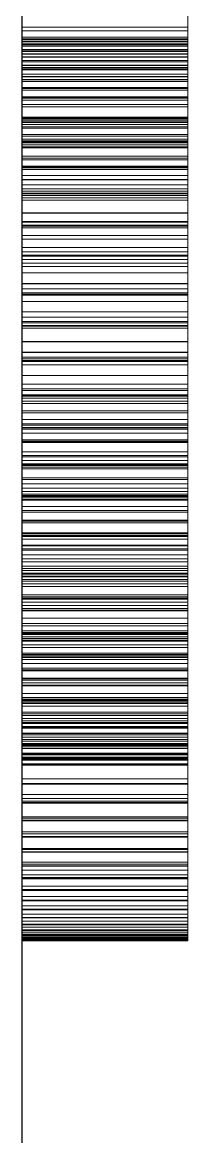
# Model space of a CAD drawing. Header units: millimetres. Extents: x 38 to 970, y 105 to 390.
# Drawn here: x 225 to 225.2, y 338.591 to 339.941 of the extents above; entities that cross this region are included whole.
import ezdxf

# ---------------------------------------------------------------- set-up
doc = ezdxf.new("R2010")
doc.units = ezdxf.units.MM
doc.linetypes.add('WP_HIDDEN', pattern=[2.3, 1.5, -0.8])
doc.layers.add('HIDDEN', color=7, linetype='WP_HIDDEN', lineweight=13)
doc.layers.add('VISIBLE', color=7, linetype='CONTINUOUS', lineweight=25)

msp = doc.modelspace()

# ---------------------------------------------------------------- linework, layer by layer
at = {"layer": 'HIDDEN', "ltscale": 1.428571}
for p, q in [((225, 341.01976), (225, 338.86676)), ((225, 339.45567), (225, 341.01976)), ((225.2, 338.86676), (225.2, 341.01976)), ((225.2, 341.01976), (225.2, 339.45567)), ((225, 339.88598), (225, 340.11802)), ((225.2, 340.11802), (225.2, 339.88598)), ((225, 339.92068), (225, 339.97581)), ((225.2, 339.97581), (225.2, 339.92068)), ((225, 339.93478), (225, 339.96033)), ((225.2, 339.96033), (225.2, 339.93478)), ((225, 339.94987), (225, 339.92256)), ((225, 339.94819), (225, 339.91389)), ((225, 339.94431), (225, 339.93049)), ((225.2, 339.92256), (225.2, 339.94987)), ((225.2, 339.91389), (225.2, 339.94819)), ((225.2, 339.93049), (225.2, 339.94431)), ((225, 339.94077), (225, 339.91347)), ((225, 339.9064), (225, 339.93478)), ((225, 339.93478), (225.2, 339.93478)), ((225, 339.93049), (225, 339.91756)), ((225, 339.93049), (225.2, 339.93049)), ((225.2, 339.91347), (225.2, 339.94077)), ((225.2, 339.93478), (225.2, 339.9064)), ((225.2, 339.91756), (225.2, 339.93049)), ((225, 339.92256), (225, 339.89277)), ((225, 339.92256), (225.2, 339.92256)), ((225, 339.86181), (225, 339.92068)), ((225, 339.92068), (225.2, 339.92068)), ((225, 339.91976), (225, 339.91783)), ((225, 339.91976), (225.2, 339.91976)), ((225, 339.91781), (225, 339.91976)), ((225, 339.91783), (225, 339.91205)), ((225, 339.91783), (225.2, 339.91783)), ((225, 339.91781), (225.2, 339.91781)), ((225, 339.91196), (225, 339.91781)), ((225, 339.91756), (225, 339.90552)), ((225, 339.91756), (225.2, 339.91756)), ((225, 339.91535), (225, 339.91352)), ((225, 339.91351), (225, 339.91535)), ((225, 339.91535), (225.2, 339.91535)), ((225, 339.91389), (225, 339.87777)), ((225, 339.91389), (225.2, 339.91389)), ((225.2, 339.89277), (225.2, 339.92256)), ((225.2, 339.92068), (225.2, 339.86181)), ((225.2, 339.91783), (225.2, 339.91976)), ((225.2, 339.91976), (225.2, 339.91781)), ((225.2, 339.91205), (225.2, 339.91783)), ((225.2, 339.91781), (225.2, 339.91196)), ((225.2, 339.90552), (225.2, 339.91756)), ((225.2, 339.91535), (225.2, 339.91351)), ((225.2, 339.91352), (225.2, 339.91535)), ((225.2, 339.87777), (225.2, 339.91389)), ((225, 339.91352), (225, 339.90801)), ((225, 339.91352), (225.2, 339.91352)), ((225, 339.90796), (225, 339.91351)), ((225, 339.91351), (225.2, 339.91351)), ((225, 339.91347), (225, 339.88322)), ((225, 339.91347), (225.2, 339.91347)), ((225, 339.91205), (225, 339.90241)), ((225, 339.91205), (225.2, 339.91205)), ((225, 339.91196), (225.2, 339.91196)), ((225, 339.90221), (225, 339.91196)), ((225, 339.90801), (225, 339.89883)), ((225, 339.90801), (225.2, 339.90801)), ((225, 339.89873), (225, 339.90796)), ((225, 339.90796), (225.2, 339.90796)), ((225, 339.87521), (225, 339.9064)), ((225, 339.9064), (225.2, 339.9064)), ((225, 339.90552), (225, 339.89438)), ((225, 339.90552), (225.2, 339.90552)), ((225, 339.90241), (225, 339.88892)), ((225, 339.90241), (225.2, 339.90241)), ((225, 339.90221), (225.2, 339.90221)), ((225, 339.88855), (225, 339.90221)), ((225.2, 339.90801), (225.2, 339.91352)), ((225.2, 339.91351), (225.2, 339.90796)), ((225.2, 339.88322), (225.2, 339.91347)), ((225.2, 339.90241), (225.2, 339.91205)), ((225.2, 339.91196), (225.2, 339.90221)), ((225.2, 339.89883), (225.2, 339.90801)), ((225.2, 339.90796), (225.2, 339.89873)), ((225.2, 339.9064), (225.2, 339.87521)), ((225.2, 339.89438), (225.2, 339.90552)), ((225.2, 339.88892), (225.2, 339.90241)), ((225.2, 339.90221), (225.2, 339.88855)), ((225, 339.89883), (225, 339.88598)), ((225, 339.89883), (225.2, 339.89883)), ((225, 339.8858), (225, 339.89873)), ((225, 339.89873), (225.2, 339.89873)), ((225, 339.89438), (225, 339.88413)), ((225, 339.89438), (225.2, 339.89438)), ((225, 339.89277), (225, 339.86051)), ((225, 339.89277), (225.2, 339.89277)), ((225, 339.88892), (225, 339.87157)), ((225, 339.88892), (225.2, 339.88892)), ((225, 339.88855), (225.2, 339.88855)), ((225, 339.871), (225, 339.88855)), ((225.2, 339.88598), (225.2, 339.89883)), ((225.2, 339.89873), (225.2, 339.8858)), ((225.2, 339.88413), (225.2, 339.89438)), ((225.2, 339.86051), (225.2, 339.89277)), ((225.2, 339.87157), (225.2, 339.88892)), ((225.2, 339.88855), (225.2, 339.871)), ((225, 339.88598), (225.2, 339.88598)), ((225, 339.86917), (225, 339.8858)), ((225, 339.8858), (225.2, 339.8858)), ((225, 339.88413), (225, 339.87478)), ((225, 339.88413), (225.2, 339.88413)), ((225, 339.88322), (225, 339.85)), ((225, 339.88322), (225.2, 339.88322)), ((225, 339.87777), (225, 339.83843)), ((225, 339.87777), (225.2, 339.87777)), ((225, 339.84119), (225, 339.87521)), ((225, 339.87521), (225.2, 339.87521)), ((225, 339.87478), (225, 339.85877)), ((225, 339.87478), (225.2, 339.87478)), ((225.2, 339.8858), (225.2, 339.86917)), ((225.2, 339.87478), (225.2, 339.88413)), ((225.2, 339.85), (225.2, 339.88322)), ((225.2, 339.83843), (225.2, 339.87777)), ((225.2, 339.87521), (225.2, 339.84119)), ((225.2, 339.85877), (225.2, 339.87478)), ((225, 339.87157), (225, 339.85037)), ((225, 339.87157), (225.2, 339.87157)), ((225, 339.871), (225.2, 339.871)), ((225, 339.84954), (225, 339.871)), ((225, 339.84885), (225, 339.86917)), ((225, 339.86917), (225.2, 339.86917)), ((225, 339.79919), (225, 339.86181)), ((225, 339.86181), (225.2, 339.86181)), ((225, 339.86051), (225, 339.82577)), ((225, 339.86051), (225.2, 339.86051)), ((225.2, 339.85037), (225.2, 339.87157)), ((225.2, 339.871), (225.2, 339.84954)), ((225.2, 339.86917), (225.2, 339.84885)), ((225.2, 339.86181), (225.2, 339.79919)), ((225.2, 339.82577), (225.2, 339.86051)), ((225, 339.85877), (225, 339.84633)), ((225, 339.85877), (225.2, 339.85877)), ((225, 339.85037), (225, 339.82531)), ((225, 339.85037), (225.2, 339.85037)), ((225, 339.85), (225, 339.81421)), ((225, 339.85), (225.2, 339.85)), ((225, 339.84954), (225.2, 339.84954)), ((225, 339.82418), (225, 339.84954)), ((225, 339.82484), (225, 339.84885)), ((225, 339.84885), (225.2, 339.84885)), ((225.2, 339.84633), (225.2, 339.85877)), ((225.2, 339.82531), (225.2, 339.85037)), ((225.2, 339.81421), (225.2, 339.85)), ((225.2, 339.84954), (225.2, 339.82418)), ((225.2, 339.84885), (225.2, 339.82484)), ((225, 339.84633), (225, 339.81925)), ((225, 339.84633), (225.2, 339.84633)), ((225, 339.80469), (225, 339.84119)), ((225, 339.84119), (225.2, 339.84119)), ((225, 339.83843), (225, 339.79589)), ((225, 339.83843), (225.2, 339.83843)), ((225.2, 339.81925), (225.2, 339.84633)), ((225.2, 339.84119), (225.2, 339.80469)), ((225.2, 339.79589), (225.2, 339.83843)), ((225, 339.82577), (225, 339.78891)), ((225, 339.82577), (225.2, 339.82577)), ((225, 339.82531), (225, 339.7964)), ((225, 339.82531), (225.2, 339.82531)), ((225, 339.79713), (225, 339.82484)), ((225, 339.82484), (225.2, 339.82484)), ((225, 339.82418), (225.2, 339.82418)), ((225, 339.79493), (225, 339.82418)), ((225, 339.82283), (225, 338.86676)), ((225, 339.82219), (225, 339.82283)), ((225, 339.82283), (225.2, 339.82283)), ((225, 339.82026), (225, 339.82219)), ((225, 339.82219), (225.2, 339.82219)), ((225, 339.81705), (225, 339.82026)), ((225, 339.82026), (225.2, 339.82026)), ((225.2, 339.78891), (225.2, 339.82577)), ((225.2, 339.7964), (225.2, 339.82531)), ((225.2, 339.82484), (225.2, 339.79713)), ((225.2, 339.82418), (225.2, 339.79493)), ((225.2, 338.86676), (225.2, 339.82283)), ((225.2, 339.82283), (225.2, 339.82219)), ((225.2, 339.82219), (225.2, 339.82026)), ((225.2, 339.82026), (225.2, 339.81705)), ((225, 339.81925), (225, 339.79236)), ((225, 339.81925), (225.2, 339.81925)), ((225, 339.81255), (225, 339.81705)), ((225, 339.81705), (225.2, 339.81705)), ((225, 339.81421), (225, 339.77625)), ((225, 339.81421), (225.2, 339.81421)), ((225, 339.80291), (225, 339.81255)), ((225, 339.81255), (225.2, 339.81255)), ((225.2, 339.79236), (225.2, 339.81925)), ((225.2, 339.81705), (225.2, 339.81255)), ((225.2, 339.77625), (225.2, 339.81421)), ((225.2, 339.81255), (225.2, 339.80291)), ((225, 339.76606), (225, 339.80469)), ((225, 339.80469), (225.2, 339.80469)), ((225, 339.79015), (225, 339.80291)), ((225, 339.80291), (225.2, 339.80291)), ((225, 339.73284), (225, 339.79919)), ((225, 339.79919), (225.2, 339.79919)), ((225, 339.76658), (225, 339.79713)), ((225, 339.79713), (225.2, 339.79713)), ((225, 339.7964), (225, 339.76459)), ((225, 339.7964), (225.2, 339.7964)), ((225, 339.79589), (225, 339.75013)), ((225, 339.79589), (225.2, 339.79589)), ((225, 339.79493), (225.2, 339.79493)), ((225, 339.76269), (225, 339.79493)), ((225.2, 339.80469), (225.2, 339.76606)), ((225.2, 339.80291), (225.2, 339.79015)), ((225.2, 339.79919), (225.2, 339.73284)), ((225.2, 339.79713), (225.2, 339.76658)), ((225.2, 339.76459), (225.2, 339.7964)), ((225.2, 339.75013), (225.2, 339.79589)), ((225.2, 339.79493), (225.2, 339.76269)), ((225, 339.79236), (225, 339.76565)), ((225, 339.79236), (225.2, 339.79236)), ((225, 339.77427), (225, 339.79015)), ((225, 339.79015), (225.2, 339.79015)), ((225, 339.78891), (225, 339.75032)), ((225, 339.78891), (225.2, 339.78891)), ((225.2, 339.76565), (225.2, 339.79236)), ((225.2, 339.79015), (225.2, 339.77427)), ((225.2, 339.75032), (225.2, 339.78891)), ((225, 339.77877), (225, 339.51295)), ((225, 339.77877), (225.2, 339.77877)), ((225, 339.77625), (225, 339.7361)), ((225, 339.77625), (225.2, 339.77625)), ((225, 339.75527), (225, 339.77427)), ((225, 339.77427), (225.2, 339.77427)), ((225, 339.73402), (225, 339.76658)), ((225, 339.76658), (225.2, 339.76658)), ((225, 339.72529), (225, 339.76606)), ((225, 339.76606), (225.2, 339.76606)), ((225, 339.76565), (225, 339.73912)), ((225, 339.76565), (225.2, 339.76565)), ((225.2, 339.51295), (225.2, 339.77877)), ((225.2, 339.7361), (225.2, 339.77625)), ((225.2, 339.77427), (225.2, 339.75527)), ((225.2, 339.76658), (225.2, 339.73402)), ((225.2, 339.76606), (225.2, 339.72529)), ((225.2, 339.73912), (225.2, 339.76565)), ((225, 339.76459), (225, 339.73086)), ((225, 339.76459), (225.2, 339.76459)), ((225, 339.76269), (225.2, 339.76269)), ((225, 339.72838), (225, 339.76269)), ((225, 339.74403), (225, 339.75527)), ((225, 339.75527), (225.2, 339.75527)), ((225.2, 339.73086), (225.2, 339.76459)), ((225.2, 339.76269), (225.2, 339.72838)), ((225.2, 339.75527), (225.2, 339.74403)), ((225, 339.75032), (225, 339.70998)), ((225, 339.75032), (225.2, 339.75032)), ((225, 339.75013), (225, 339.64898)), ((225, 339.75013), (225.2, 339.75013)), ((225, 339.73086), (225, 339.74403)), ((225, 339.74403), (225.2, 339.74403)), ((225, 339.73912), (225, 339.70959)), ((225, 339.73912), (225.2, 339.73912)), ((225.2, 339.70998), (225.2, 339.75032)), ((225.2, 339.64898), (225.2, 339.75013)), ((225.2, 339.74403), (225.2, 339.73086)), ((225.2, 339.70959), (225.2, 339.73912)), ((225, 339.7361), (225, 339.69378)), ((225, 339.7361), (225.2, 339.7361)), ((225, 339.69948), (225, 339.73402)), ((225, 339.73402), (225.2, 339.73402)), ((225, 339.66275), (225, 339.73284)), ((225, 339.73284), (225.2, 339.73284)), ((225, 339.69873), (225, 339.73086)), ((225, 339.73086), (225.2, 339.73086)), ((225, 339.73086), (225, 339.6952)), ((225, 339.72838), (225.2, 339.72838)), ((225, 339.69201), (225, 339.72838)), ((225, 339.68239), (225, 339.72529)), ((225, 339.72529), (225.2, 339.72529)), ((225.2, 339.69378), (225.2, 339.7361)), ((225.2, 339.73402), (225.2, 339.69948)), ((225.2, 339.73284), (225.2, 339.66275)), ((225.2, 339.73086), (225.2, 339.69873)), ((225.2, 339.6952), (225.2, 339.73086)), ((225.2, 339.72838), (225.2, 339.69201)), ((225.2, 339.72529), (225.2, 339.68239)), ((225, 339.70998), (225, 339.66789)), ((225, 339.70998), (225.2, 339.70998)), ((225, 339.70959), (225, 339.67826)), ((225, 339.70959), (225.2, 339.70959)), ((225, 339.66293), (225, 339.69948)), ((225, 339.69948), (225.2, 339.69948)), ((225, 339.6589), (225, 339.69873)), ((225, 339.69873), (225.2, 339.69873)), ((225.2, 339.66789), (225.2, 339.70998)), ((225.2, 339.67826), (225.2, 339.70959)), ((225.2, 339.69948), (225.2, 339.66293)), ((225.2, 339.69873), (225.2, 339.6589)), ((225, 339.6952), (225, 339.65761)), ((225, 339.6952), (225.2, 339.6952)), ((225, 339.69378), (225, 339.64927)), ((225, 339.69378), (225.2, 339.69378)), ((225, 339.69201), (225.2, 339.69201)), ((225, 339.65357), (225, 339.69201)), ((225.2, 339.65761), (225.2, 339.6952)), ((225.2, 339.64927), (225.2, 339.69378)), ((225.2, 339.69201), (225.2, 339.65357)), ((225, 339.63736), (225, 339.68239)), ((225, 339.68239), (225.2, 339.68239)), ((225, 339.67826), (225, 339.64515)), ((225, 339.67826), (225.2, 339.67826)), ((225.2, 339.68239), (225.2, 339.63736)), ((225.2, 339.64515), (225.2, 339.67826)), ((225, 339.66789), (225, 339.62406)), ((225, 339.66789), (225.2, 339.66789)), ((225, 339.62439), (225, 339.66293)), ((225, 339.66293), (225.2, 339.66293)), ((225, 339.57298), (225, 339.66275)), ((225, 339.61135), (225, 339.6589)), ((225, 339.6589), (225.2, 339.6589)), ((225, 339.65761), (225, 339.61809)), ((225, 339.65761), (225.2, 339.65761)), ((225.2, 339.62406), (225.2, 339.66789)), ((225.2, 339.66293), (225.2, 339.62439)), ((225.2, 339.66275), (225.2, 339.57298)), ((225.2, 339.6589), (225.2, 339.61135)), ((225.2, 339.61809), (225.2, 339.65761)), ((225, 339.65357), (225.2, 339.65357)), ((225, 339.61307), (225, 339.65357)), ((225, 339.64927), (225, 339.60258)), ((225, 339.64927), (225.2, 339.64927)), ((225, 339.64898), (225, 339.53498)), ((225, 339.64898), (225.2, 339.64898)), ((225, 339.64515), (225, 339.61025)), ((225, 339.64515), (225.2, 339.64515)), ((225.2, 339.65357), (225.2, 339.61307)), ((225.2, 339.60258), (225.2, 339.64927)), ((225.2, 339.53498), (225.2, 339.64898)), ((225.2, 339.61025), (225.2, 339.64515)), ((225, 339.59019), (225, 339.63736)), ((225, 339.63736), (225.2, 339.63736)), ((225.2, 339.63736), (225.2, 339.59019)), ((225, 339.58386), (225, 339.62439)), ((225, 339.62439), (225.2, 339.62439)), ((225, 339.62406), (225, 339.57849)), ((225, 339.62406), (225.2, 339.62406)), ((225, 339.61809), (225, 339.57665)), ((225, 339.61809), (225.2, 339.61809)), ((225.2, 339.62439), (225.2, 339.58386)), ((225.2, 339.57849), (225.2, 339.62406)), ((225.2, 339.57665), (225.2, 339.61809)), ((225, 339.61307), (225.2, 339.61307)), ((225, 339.5705), (225, 339.61307)), ((225, 339.55426), (225, 339.61135)), ((225, 339.61135), (225.2, 339.61135)), ((225, 339.61025), (225, 339.57355)), ((225, 339.61025), (225.2, 339.61025)), ((225.2, 339.61307), (225.2, 339.5705)), ((225.2, 339.61135), (225.2, 339.55426)), ((225.2, 339.57355), (225.2, 339.61025)), ((225, 339.60258), (225, 339.55372)), ((225, 339.60258), (225.2, 339.60258)), ((225, 339.54089), (225, 339.59019)), ((225, 339.59019), (225.2, 339.59019)), ((225.2, 339.55372), (225.2, 339.60258)), ((225.2, 339.59019), (225.2, 339.54089)), ((225, 339.54132), (225, 339.58386)), ((225, 339.58386), (225.2, 339.58386)), ((225, 339.57849), (225, 339.53117)), ((225, 339.57849), (225.2, 339.57849)), ((225, 339.57665), (225, 339.53328)), ((225, 339.57665), (225.2, 339.57665)), ((225.2, 339.58386), (225.2, 339.54132)), ((225.2, 339.53117), (225.2, 339.57849)), ((225.2, 339.53328), (225.2, 339.57665)), ((225, 339.57355), (225, 339.53507)), ((225, 339.57355), (225.2, 339.57355)), ((225, 339.53016), (225, 339.57298)), ((225, 339.57298), (225.2, 339.57298)), ((225, 339.5705), (225.2, 339.5705)), ((225, 339.52587), (225, 339.5705)), ((225.2, 339.53507), (225.2, 339.57355)), ((225.2, 339.57298), (225.2, 339.53016)), ((225.2, 339.5705), (225.2, 339.52587)), ((225, 339.48578), (225, 339.55426)), ((225, 339.55426), (225.2, 339.55426)), ((225, 339.55372), (225, 339.50267)), ((225, 339.55372), (225.2, 339.55372)), ((225.2, 339.55426), (225.2, 339.48578)), ((225.2, 339.50267), (225.2, 339.55372)), ((225, 339.4968), (225, 339.54132)), ((225, 339.54132), (225.2, 339.54132)), ((225, 339.48945), (225, 339.54089)), ((225, 339.54089), (225.2, 339.54089)), ((225.2, 339.54132), (225.2, 339.4968)), ((225.2, 339.54089), (225.2, 339.48945)), ((225, 339.53507), (225, 339.4948)), ((225, 339.53507), (225.2, 339.53507)), ((225, 339.53498), (225, 339.44315)), ((225, 339.53328), (225, 339.48798)), ((225, 339.53328), (225.2, 339.53328)), ((225, 339.53117), (225, 339.48211)), ((225, 339.53117), (225.2, 339.53117)), ((225, 339.48872), (225, 339.53016)), ((225, 339.53016), (225.2, 339.53016)), ((225, 339.52587), (225.2, 339.52587)), ((225, 339.47917), (225, 339.52587)), ((225.2, 339.4948), (225.2, 339.53507)), ((225.2, 339.44315), (225.2, 339.53498)), ((225.2, 339.48798), (225.2, 339.53328)), ((225.2, 339.48211), (225.2, 339.53117)), ((225.2, 339.53016), (225.2, 339.48872)), ((225.2, 339.52587), (225.2, 339.47917)), ((225, 339.51295), (225.2, 339.51295)), ((225, 339.50267), (225, 339.46776)), ((225, 339.50267), (225.2, 339.50267)), ((225, 339.45003), (225, 339.4968)), ((225, 339.4968), (225.2, 339.4968)), ((225.2, 339.46776), (225.2, 339.50267)), ((225.2, 339.4968), (225.2, 339.45003)), ((225, 339.4948), (225, 339.45274)), ((225, 339.4948), (225.2, 339.4948)), ((225, 339.45457), (225, 339.48945)), ((225, 339.48945), (225.2, 339.48945)), ((225, 339.44865), (225, 339.48872)), ((225, 339.48872), (225.2, 339.48872)), ((225, 339.48798), (225, 339.45983)), ((225, 339.48798), (225.2, 339.48798)), ((225, 339.40592), (225, 339.48578)), ((225, 339.48578), (225.2, 339.48578)), ((225, 339.48211), (225, 339.44794)), ((225, 339.48211), (225.2, 339.48211)), ((225.2, 339.45274), (225.2, 339.4948)), ((225.2, 339.48945), (225.2, 339.45457)), ((225.2, 339.48872), (225.2, 339.44865)), ((225.2, 339.45983), (225.2, 339.48798)), ((225.2, 339.48578), (225.2, 339.40592)), ((225.2, 339.44794), (225.2, 339.48211)), ((225, 339.47917), (225.2, 339.47917)), ((225, 339.43321), (225, 339.47917)), ((225, 339.43511), (225, 339.47036)), ((225, 339.47036), (225, 339.41615)), ((225, 339.47036), (225.2, 339.47036)), ((225.2, 339.47917), (225.2, 339.43321)), ((225.2, 339.47036), (225.2, 339.43511)), ((225.2, 339.41615), (225.2, 339.47036)), ((225, 339.46776), (225, 339.43352)), ((225, 339.46776), (225.2, 339.46776)), ((225, 339.45983), (225, 339.4319)), ((225, 339.45983), (225.2, 339.45983)), ((225, 339.36756), (225, 339.45567)), ((225, 339.45567), (225, 339.36315)), ((225.2, 339.43352), (225.2, 339.46776)), ((225.2, 339.4319), (225.2, 339.45983)), ((225.2, 339.45567), (225.2, 339.36756)), ((225.2, 339.36315), (225.2, 339.45567)), ((225, 339.42042), (225, 339.45457)), ((225, 339.45457), (225.2, 339.45457)), ((225, 339.45274), (225, 338.86676)), ((225, 339.45274), (225.2, 339.45274)), ((225, 339.40519), (225, 339.45003)), ((225, 339.45003), (225.2, 339.45003)), ((225, 339.40996), (225, 339.44865)), ((225, 339.44865), (225.2, 339.44865)), ((225, 339.44794), (225, 339.41446)), ((225, 339.44794), (225.2, 339.44794)), ((225, 339.44315), (225, 339.36737)), ((225, 339.44315), (225.2, 339.44315)), ((225.2, 339.45457), (225.2, 339.42042)), ((225.2, 338.86676), (225.2, 339.45274)), ((225.2, 339.45003), (225.2, 339.40519)), ((225.2, 339.44865), (225.2, 339.40996)), ((225.2, 339.41446), (225.2, 339.44794)), ((225.2, 339.36737), (225.2, 339.44315)), ((225, 339.40191), (225, 339.43511)), ((225, 339.43511), (225.2, 339.43511)), ((225, 339.43352), (225, 339.39995)), ((225, 339.43352), (225.2, 339.43352)), ((225, 339.43321), (225.2, 339.43321)), ((225, 339.38931), (225, 339.43321)), ((225, 339.4319), (225, 339.4042)), ((225, 339.4319), (225.2, 339.4319)), ((225.2, 339.43511), (225.2, 339.40191)), ((225.2, 339.39995), (225.2, 339.43352)), ((225.2, 339.43321), (225.2, 339.38931)), ((225.2, 339.4042), (225.2, 339.4319)), ((225, 339.38699), (225, 339.42042)), ((225, 339.42042), (225.2, 339.42042)), ((225, 339.41615), (225, 339.36586)), ((225, 339.41615), (225.2, 339.41615)), ((225.2, 339.42042), (225.2, 339.38699)), ((225.2, 339.36586), (225.2, 339.41615)), ((225, 339.41446), (225, 339.38167)), ((225, 339.41446), (225.2, 339.41446)), ((225, 339.37265), (225, 339.40996)), ((225, 339.40996), (225.2, 339.40996)), ((225, 339.31469), (225, 339.40592)), ((225, 339.40592), (225.2, 339.40592)), ((225, 339.36228), (225, 339.40519)), ((225, 339.40519), (225.2, 339.40519)), ((225, 339.4042), (225, 339.37674)), ((225, 339.4042), (225.2, 339.4042)), ((225, 339.36948), (225, 339.40191)), ((225, 339.40191), (225.2, 339.40191)), ((225.2, 339.38167), (225.2, 339.41446)), ((225.2, 339.40996), (225.2, 339.37265)), ((225.2, 339.40592), (225.2, 339.31469)), ((225.2, 339.40519), (225.2, 339.36228)), ((225.2, 339.37674), (225.2, 339.4042)), ((225.2, 339.40191), (225.2, 339.36948)), ((225, 339.39995), (225, 339.36705)), ((225, 339.39995), (225.2, 339.39995)), ((225, 339.38931), (225.2, 339.38931)), ((225, 339.34748), (225, 339.38931)), ((225.2, 339.36705), (225.2, 339.39995)), ((225.2, 339.38931), (225.2, 339.34748)), ((225, 339.35429), (225, 339.38699)), ((225, 339.38699), (225.2, 339.38699)), ((225, 339.38167), (225, 339.34957)), ((225, 339.38167), (225.2, 339.38167)), ((225, 339.37674), (225, 339.3495)), ((225, 339.37674), (225.2, 339.37674)), ((225.2, 339.38699), (225.2, 339.35429)), ((225.2, 339.34957), (225.2, 339.38167)), ((225.2, 339.3495), (225.2, 339.37674)), ((225, 339.33672), (225, 339.37265)), ((225, 339.37265), (225.2, 339.37265)), ((225, 339.33784), (225, 339.36948)), ((225, 339.36948), (225.2, 339.36948)), ((225, 339.27944), (225, 339.36756)), ((225, 339.36756), (225.2, 339.36756)), ((225, 339.36737), (225, 339.30766)), ((225, 339.36737), (225.2, 339.36737)), ((225, 339.36705), (225, 339.33483)), ((225, 339.36705), (225.2, 339.36705)), ((225, 339.36586), (225, 339.31949)), ((225, 339.36586), (225.2, 339.36586)), ((225, 339.36315), (225, 339.27356)), ((225, 339.36315), (225.2, 339.36315)), ((225, 339.3213), (225, 339.36228)), ((225, 339.36228), (225.2, 339.36228)), ((225.2, 339.37265), (225.2, 339.33672)), ((225.2, 339.36948), (225.2, 339.33784)), ((225.2, 339.36756), (225.2, 339.27944)), ((225.2, 339.30766), (225.2, 339.36737)), ((225.2, 339.33483), (225.2, 339.36705)), ((225.2, 339.31949), (225.2, 339.36586)), ((225.2, 339.27356), (225.2, 339.36315)), ((225.2, 339.36228), (225.2, 339.3213)), ((225, 339.32232), (225, 339.35429)), ((225, 339.35429), (225.2, 339.35429)), ((225, 339.34957), (225, 339.31815)), ((225, 339.34957), (225.2, 339.34957)), ((225, 339.3495), (225, 339.32249)), ((225, 339.3495), (225.2, 339.3495)), ((225, 339.34748), (225.2, 339.34748)), ((225, 339.30771), (225, 339.34748)), ((225.2, 339.35429), (225.2, 339.32232)), ((225.2, 339.31815), (225.2, 339.34957)), ((225.2, 339.32249), (225.2, 339.3495)), ((225.2, 339.34748), (225.2, 339.30771)), ((225, 339.30698), (225, 339.33784)), ((225, 339.33784), (225.2, 339.33784)), ((225, 339.3014), (225, 339.33672)), ((225, 339.33672), (225.2, 339.33672)), ((225, 339.33483), (225, 339.30327)), ((225, 339.33483), (225.2, 339.33483)), ((225.2, 339.33784), (225.2, 339.30698)), ((225.2, 339.33672), (225.2, 339.3014)), ((225.2, 339.30327), (225.2, 339.33483)), ((225, 339.32249), (225, 339.29571)), ((225, 339.32249), (225.2, 339.32249)), ((225, 339.29108), (225, 339.32232)), ((225, 339.32232), (225.2, 339.32232)), ((225, 339.28224), (225, 339.3213)), ((225, 339.3213), (225.2, 339.3213)), ((225.2, 339.29571), (225.2, 339.32249)), ((225.2, 339.32232), (225.2, 339.29108)), ((225.2, 339.3213), (225.2, 339.28224)), ((225, 339.31949), (225, 339.27705)), ((225, 339.31949), (225.2, 339.31949)), ((225, 339.31815), (225, 339.28742)), ((225, 339.31815), (225.2, 339.31815)), ((225, 338.86676), (225, 339.31469)), ((225, 339.31469), (225.2, 339.31469)), ((225, 339.30771), (225.2, 339.30771)), ((225, 339.27001), (225, 339.30771)), ((225, 339.30766), (225, 339.26402)), ((225, 339.30766), (225.2, 339.30766)), ((225, 339.27689), (225, 339.30698)), ((225, 339.30698), (225.2, 339.30698)), ((225.2, 339.27705), (225.2, 339.31949)), ((225.2, 339.28742), (225.2, 339.31815)), ((225.2, 339.31469), (225.2, 338.86676)), ((225.2, 339.30771), (225.2, 339.27001)), ((225.2, 339.26402), (225.2, 339.30766)), ((225.2, 339.30698), (225.2, 339.27689)), ((225, 339.30327), (225, 339.27239)), ((225, 339.30327), (225.2, 339.30327)), ((225, 339.26595), (225, 339.3014)), ((225, 339.3014), (225.2, 339.3014)), ((225, 339.29571), (225, 339.26916)), ((225, 339.29571), (225.2, 339.29571)), ((225.2, 339.27239), (225.2, 339.30327)), ((225.2, 339.3014), (225.2, 339.26595)), ((225.2, 339.26916), (225.2, 339.29571)), ((225, 339.26057), (225, 339.29108)), ((225, 339.29108), (225.2, 339.29108)), ((225, 339.28742), (225, 339.25739)), ((225, 339.28742), (225.2, 339.28742)), ((225, 339.24511), (225, 339.28224)), ((225, 339.28224), (225.2, 339.28224)), ((225.2, 339.29108), (225.2, 339.26057)), ((225.2, 339.25739), (225.2, 339.28742)), ((225.2, 339.28224), (225.2, 339.24511)), ((225, 339.19132), (225, 339.27944)), ((225, 339.27944), (225.2, 339.27944)), ((225, 339.27705), (225, 339.23854)), ((225, 339.27705), (225.2, 339.27705)), ((225, 339.24759), (225, 339.27689)), ((225, 339.27689), (225.2, 339.27689)), ((225, 339.27356), (225, 339.18692)), ((225, 339.27356), (225.2, 339.27356)), ((225, 339.27239), (225, 339.24217)), ((225, 339.27239), (225.2, 339.27239)), ((225, 339.27001), (225.2, 339.27001)), ((225, 339.23437), (225, 339.27001)), ((225, 339.26916), (225.2, 339.26916)), ((225, 339.26916), (225, 339.24347)), ((225.2, 339.27944), (225.2, 339.19132)), ((225.2, 339.23854), (225.2, 339.27705)), ((225.2, 339.27689), (225.2, 339.24759)), ((225.2, 339.18692), (225.2, 339.27356)), ((225.2, 339.24217), (225.2, 339.27239)), ((225.2, 339.27001), (225.2, 339.23437)), ((225.2, 339.24347), (225.2, 339.26916)), ((225, 339.23036), (225, 339.26595)), ((225, 339.26595), (225.2, 339.26595)), ((225, 339.26402), (225, 339.22836)), ((225, 339.26402), (225.2, 339.26402)), ((225, 339.23079), (225, 339.26057)), ((225, 339.26057), (225.2, 339.26057)), ((225, 339.25739), (225, 339.22804)), ((225, 339.25739), (225.2, 339.25739)), ((225.2, 339.26595), (225.2, 339.23036)), ((225.2, 339.22836), (225.2, 339.26402)), ((225.2, 339.26057), (225.2, 339.23079)), ((225.2, 339.22804), (225.2, 339.25739)), ((225, 339.21907), (225, 339.24759)), ((225, 339.24759), (225.2, 339.24759)), ((225, 339.20991), (225, 339.24511)), ((225, 339.24511), (225.2, 339.24511)), ((225, 339.24347), (225, 339.21927)), ((225, 339.24347), (225.2, 339.24347)), ((225, 339.24217), (225, 339.21263)), ((225, 339.24217), (225.2, 339.24217)), ((225.2, 339.24759), (225.2, 339.21907)), ((225.2, 339.24511), (225.2, 339.20991)), ((225.2, 339.21927), (225.2, 339.24347)), ((225.2, 339.21263), (225.2, 339.24217)), ((225, 339.23854), (225, 339.20394)), ((225, 339.23854), (225.2, 339.23854)), ((225, 339.23437), (225.2, 339.23437)), ((225, 339.2008), (225, 339.23437)), ((225, 339.20174), (225, 339.23079)), ((225, 339.23079), (225.2, 339.23079)), ((225, 339.19463), (225, 339.23036)), ((225, 339.23036), (225.2, 339.23036)), ((225, 339.22836), (225, 339.19261)), ((225, 339.22836), (225.2, 339.22836)), ((225, 339.22804), (225, 339.19938)), ((225, 339.22804), (225.2, 339.22804)), ((225.2, 339.20394), (225.2, 339.23854)), ((225.2, 339.23437), (225.2, 339.2008)), ((225.2, 339.23079), (225.2, 339.20174)), ((225.2, 339.23036), (225.2, 339.19463)), ((225.2, 339.19261), (225.2, 339.22836)), ((225.2, 339.19938), (225.2, 339.22804)), ((225, 339.21927), (225, 339.19657)), ((225, 339.21927), (225.2, 339.21927)), ((225, 339.19132), (225, 339.21907)), ((225, 339.21907), (225.2, 339.21907)), ((225, 339.21263), (225, 339.18376)), ((225, 339.21263), (225.2, 339.21263)), ((225.2, 339.19657), (225.2, 339.21927)), ((225.2, 339.21907), (225.2, 339.19132)), ((225.2, 339.18376), (225.2, 339.21263)), ((225, 339.17664), (225, 339.20991)), ((225, 339.20991), (225.2, 339.20991)), ((225, 339.20394), (225, 339.17327)), ((225, 339.20394), (225.2, 339.20394)), ((225, 339.17341), (225, 339.20174)), ((225, 339.20174), (225.2, 339.20174)), ((225, 339.2008), (225.2, 339.2008)), ((225, 339.16929), (225, 339.2008)), ((225, 339.19938), (225, 339.1714)), ((225, 339.19938), (225.2, 339.19938)), ((225.2, 339.20991), (225.2, 339.17664)), ((225.2, 339.17327), (225.2, 339.20394)), ((225.2, 339.20174), (225.2, 339.17341)), ((225.2, 339.2008), (225.2, 339.16929)), ((225.2, 339.1714), (225.2, 339.19938)), ((225, 339.19657), (225, 339.17535)), ((225, 339.19657), (225.2, 339.19657)), ((225, 339.15876), (225, 339.19463)), ((225, 339.19463), (225.2, 339.19463)), ((225, 339.19261), (225, 339.15676)), ((225, 339.19261), (225.2, 339.19261)), ((225, 339.1032), (225, 339.19132)), ((225, 339.16436), (225, 339.19132)), ((225, 339.19132), (225.2, 339.19132)), ((225, 339.18692), (225, 339.1032)), ((225, 339.18692), (225.2, 339.18692)), ((225.2, 339.17535), (225.2, 339.19657)), ((225.2, 339.19463), (225.2, 339.15876)), ((225.2, 339.15676), (225.2, 339.19261)), ((225.2, 339.19132), (225.2, 339.1032)), ((225.2, 339.19132), (225.2, 339.16436)), ((225.2, 339.1032), (225.2, 339.18692)), ((225, 339.18376), (225, 339.15556)), ((225, 339.18376), (225.2, 339.18376)), ((225, 339.14635), (225, 339.17664)), ((225, 339.17664), (225.2, 339.17664)), ((225, 339.17535), (225, 339.15563)), ((225, 339.17535), (225.2, 339.17535)), ((225, 339.14581), (225, 339.17341)), ((225, 339.17341), (225.2, 339.17341)), ((225, 339.17327), (225, 339.14653)), ((225, 339.17327), (225.2, 339.17327)), ((225.2, 339.15556), (225.2, 339.18376)), ((225.2, 339.17664), (225.2, 339.14635)), ((225.2, 339.15563), (225.2, 339.17535)), ((225.2, 339.17341), (225.2, 339.14581)), ((225.2, 339.14653), (225.2, 339.17327)), ((225, 339.1714), (225, 339.14412)), ((225, 339.1714), (225.2, 339.1714)), ((225, 339.16929), (225.2, 339.16929)), ((225, 339.14072), (225, 339.16929)), ((225, 339.13818), (225, 339.16436)), ((225, 339.16436), (225.2, 339.16436)), ((225, 339.12276), (225, 339.15876)), ((225, 339.15876), (225.2, 339.15876)), ((225.2, 339.14412), (225.2, 339.1714)), ((225.2, 339.16929), (225.2, 339.14072)), ((225.2, 339.16436), (225.2, 339.13818)), ((225.2, 339.15876), (225.2, 339.12276)), ((225, 339.15676), (225, 339.12083)), ((225, 339.15676), (225.2, 339.15676)), ((225, 339.15563), (225, 339.1374)), ((225, 339.15563), (225.2, 339.15563)), ((225, 339.15556), (225, 339.12803)), ((225, 339.15556), (225.2, 339.15556)), ((225, 339.14653), (225, 339.12329)), ((225, 339.14653), (225.2, 339.14653)), ((225, 339.12009), (225, 339.14635)), ((225, 339.14635), (225.2, 339.14635)), ((225, 339.11895), (225, 339.14581)), ((225, 339.14581), (225.2, 339.14581)), ((225.2, 339.12083), (225.2, 339.15676)), ((225.2, 339.1374), (225.2, 339.15563)), ((225.2, 339.12803), (225.2, 339.15556)), ((225.2, 339.12329), (225.2, 339.14653)), ((225.2, 339.14635), (225.2, 339.12009)), ((225.2, 339.14581), (225.2, 339.11895)), ((225, 339.14412), (225, 339.11752)), ((225, 339.14412), (225.2, 339.14412)), ((225, 339.14072), (225.2, 339.14072)), ((225, 339.11596), (225, 339.14072)), ((225, 339.11277), (225, 339.13818)), ((225, 339.13818), (225.2, 339.13818)), ((225, 339.1374), (225, 339.12066)), ((225, 339.1374), (225.2, 339.1374)), ((225.2, 339.11752), (225.2, 339.14412)), ((225.2, 339.14072), (225.2, 339.11596)), ((225.2, 339.13818), (225.2, 339.11277)), ((225.2, 339.12066), (225.2, 339.1374)), ((225, 339.12803), (225, 339.10118)), ((225, 339.12803), (225.2, 339.12803)), ((225, 339.12329), (225, 339.10316)), ((225, 339.12329), (225.2, 339.12329)), ((225, 339.08661), (225, 339.12276)), ((225, 339.12276), (225.2, 339.12276)), ((225, 339.12083), (225, 338.86676)), ((225, 339.12083), (225.2, 339.12083)), ((225, 339.12066), (225, 339.10541)), ((225, 339.12066), (225.2, 339.12066)), ((225, 339.09788), (225, 339.12009)), ((225, 339.12009), (225.2, 339.12009)), ((225, 339.09281), (225, 339.11895)), ((225, 339.11895), (225.2, 339.11895)), ((225.2, 339.10118), (225.2, 339.12803)), ((225.2, 339.10316), (225.2, 339.12329)), ((225.2, 339.12276), (225.2, 339.08661)), ((225.2, 338.86676), (225.2, 339.12083)), ((225.2, 339.10541), (225.2, 339.12066)), ((225.2, 339.12009), (225.2, 339.09788)), ((225.2, 339.11895), (225.2, 339.09281)), ((225, 339.11752), (225, 339.09162)), ((225, 339.11752), (225.2, 339.11752)), ((225, 339.11596), (225.2, 339.11596)), ((225, 339.09501), (225, 339.11596)), ((225, 339.08815), (225, 339.11277)), ((225, 339.11277), (225.2, 339.11277)), ((225, 339.10541), (225, 339.09181)), ((225, 339.10541), (225.2, 339.10541)), ((225.2, 339.09162), (225.2, 339.11752)), ((225.2, 339.11596), (225.2, 339.09501)), ((225.2, 339.11277), (225.2, 339.08815)), ((225.2, 339.09181), (225.2, 339.10541)), ((225, 339.1032), (225.2, 339.1032)), ((225, 339.10316), (225, 339.08612)), ((225, 339.10316), (225.2, 339.10316)), ((225, 339.10118), (225, 339.07499)), ((225, 339.10118), (225.2, 339.10118)), ((225, 339.07971), (225, 339.09788)), ((225, 339.09788), (225.2, 339.09788)), ((225, 339.09501), (225.2, 339.09501)), ((225, 339.07787), (225, 339.09501)), ((225, 339.0674), (225, 339.09281)), ((225, 339.09281), (225.2, 339.09281)), ((225, 339.09181), (225, 339.08003)), ((225, 339.09181), (225.2, 339.09181)), ((225, 339.09162), (225, 339.0664)), ((225, 339.09162), (225.2, 339.09162)), ((225.2, 339.08612), (225.2, 339.10316)), ((225.2, 339.07499), (225.2, 339.10118)), ((225.2, 339.09788), (225.2, 339.07971)), ((225.2, 339.09501), (225.2, 339.07787)), ((225.2, 339.09281), (225.2, 339.0674)), ((225.2, 339.08003), (225.2, 339.09181)), ((225.2, 339.0664), (225.2, 339.09162)), ((225, 339.06431), (225, 339.08815)), ((225, 339.08815), (225.2, 339.08815)), ((225, 339.05033), (225, 339.08661)), ((225, 339.08661), (225.2, 339.08661)), ((225, 339.08612), (225, 339.07218)), ((225, 339.08612), (225.2, 339.08612)), ((225, 339.08003), (225, 339.07006)), ((225, 339.08003), (225.2, 339.08003)), ((225, 339.06557), (225, 339.07971)), ((225, 339.07971), (225.2, 339.07971)), ((225, 339.07787), (225.2, 339.07787)), ((225, 339.06454), (225, 339.07787)), ((225.2, 339.08815), (225.2, 339.06431)), ((225.2, 339.08661), (225.2, 339.05033)), ((225.2, 339.07218), (225.2, 339.08612)), ((225.2, 339.07006), (225.2, 339.08003)), ((225.2, 339.07971), (225.2, 339.06557)), ((225.2, 339.07787), (225.2, 339.06454)), ((225, 339.07499), (225, 339.04948)), ((225, 339.07499), (225.2, 339.07499)), ((225, 339.07218), (225, 339.06134)), ((225, 339.07218), (225.2, 339.07218)), ((225, 339.07006), (225, 339.0619)), ((225, 339.07006), (225.2, 339.07006)), ((225, 339.04271), (225, 339.0674)), ((225, 339.0674), (225.2, 339.0674)), ((225, 339.0664), (225, 339.04187)), ((225, 339.0664), (225.2, 339.0664)), ((225, 339.05547), (225, 339.06557)), ((225, 339.06557), (225.2, 339.06557)), ((225, 339.06454), (225.2, 339.06454)), ((225, 339.05502), (225, 339.06454)), ((225, 339.04125), (225, 339.06431)), ((225, 339.06431), (225.2, 339.06431)), ((225.2, 339.04948), (225.2, 339.07499)), ((225.2, 339.06134), (225.2, 339.07218)), ((225.2, 339.0619), (225.2, 339.07006)), ((225.2, 339.0674), (225.2, 339.04271)), ((225.2, 339.04187), (225.2, 339.0664)), ((225.2, 339.06557), (225.2, 339.05547)), ((225.2, 339.06454), (225.2, 339.05502)), ((225.2, 339.06431), (225.2, 339.04125)), ((225, 339.0619), (225, 339.05555)), ((225, 339.0619), (225.2, 339.0619)), ((225, 339.06134), (225, 339.05359)), ((225, 339.06134), (225.2, 339.06134)), ((225, 339.05555), (225, 339.05102)), ((225, 339.05555), (225.2, 339.05555)), ((225, 339.04942), (225, 339.05547)), ((225, 339.05547), (225.2, 339.05547)), ((225, 339.05502), (225.2, 339.05502)), ((225, 339.0493), (225, 339.05502)), ((225, 339.05359), (225, 339.04895)), ((225, 339.05359), (225.2, 339.05359)), ((225, 339.05102), (225, 339.0483)), ((225, 339.05102), (225.2, 339.05102)), ((225, 339.00582), (225, 339.05033)), ((225, 339.05033), (225.2, 339.05033)), ((225.2, 339.05555), (225.2, 339.0619)), ((225.2, 339.05359), (225.2, 339.06134)), ((225.2, 339.05102), (225.2, 339.05555)), ((225.2, 339.05547), (225.2, 339.04942)), ((225.2, 339.05502), (225.2, 339.0493)), ((225.2, 339.04895), (225.2, 339.05359)), ((225.2, 339.0483), (225.2, 339.05102)), ((225.2, 339.05033), (225.2, 339.00582)), ((225, 339.04948), (225, 339.02463)), ((225, 339.04948), (225.2, 339.04948)), ((225, 339.0474), (225, 339.04942)), ((225, 339.04942), (225.2, 339.04942)), ((225, 339.0493), (225.2, 339.0493)), ((225, 339.0474), (225, 339.0493)), ((225, 339.04895), (225, 339.0474)), ((225, 339.04895), (225.2, 339.04895)), ((225, 339.0483), (225, 339.0474)), ((225, 339.0483), (225.2, 339.0483)), ((225, 339.0474), (225.2, 339.0474)), ((225, 339.01876), (225, 339.04271)), ((225, 339.04271), (225.2, 339.04271)), ((225, 339.04187), (225, 339.01802)), ((225, 339.04187), (225.2, 339.04187)), ((225, 339.01896), (225, 339.04125)), ((225, 339.04125), (225.2, 339.04125)), ((225.2, 339.02463), (225.2, 339.04948)), ((225.2, 339.04942), (225.2, 339.0474)), ((225.2, 339.0493), (225.2, 339.0474)), ((225.2, 339.0474), (225.2, 339.04895)), ((225.2, 339.0474), (225.2, 339.0483)), ((225.2, 339.04271), (225.2, 339.01876)), ((225.2, 339.01802), (225.2, 339.04187)), ((225.2, 339.04125), (225.2, 339.01896)), ((225, 339.02463), (225, 339.00089)), ((225, 339.02463), (225.2, 339.02463)), ((225.2, 339.00089), (225.2, 339.02463)), ((225, 338.99746), (225, 339.01896)), ((225, 339.01896), (225.2, 339.01896)), ((225, 338.99591), (225, 339.01876)), ((225, 339.01876), (225.2, 339.01876)), ((225, 339.01802), (225, 338.99526)), ((225, 339.01802), (225.2, 339.01802)), ((225.2, 339.01896), (225.2, 338.99746)), ((225.2, 339.01876), (225.2, 338.99591)), ((225.2, 338.99526), (225.2, 339.01802)), ((225, 338.96038), (225, 339.00582)), ((225, 339.00582), (225.2, 339.00582)), ((225, 339.00089), (225, 338.97868)), ((225, 339.00089), (225.2, 339.00089)), ((225, 338.97701), (225, 338.99746)), ((225, 338.99746), (225.2, 338.99746)), ((225.2, 339.00582), (225.2, 338.96038)), ((225.2, 338.97868), (225.2, 339.00089)), ((225.2, 338.99746), (225.2, 338.97701)), ((225, 338.97453), (225, 338.99591)), ((225, 338.99591), (225.2, 338.99591)), ((225, 338.99526), (225, 338.97397)), ((225, 338.99526), (225.2, 338.99526)), ((225.2, 338.99591), (225.2, 338.97453)), ((225.2, 338.97397), (225.2, 338.99526)), ((225, 338.97868), (225, 338.958)), ((225, 338.97868), (225.2, 338.97868)), ((225, 338.95788), (225, 338.97701)), ((225, 338.97701), (225.2, 338.97701)), ((225, 338.95462), (225, 338.97453)), ((225, 338.97453), (225.2, 338.97453)), ((225, 338.97397), (225, 338.95414)), ((225, 338.97397), (225.2, 338.97397)), ((225.2, 338.958), (225.2, 338.97868)), ((225.2, 338.97701), (225.2, 338.95788)), ((225.2, 338.97453), (225.2, 338.95462)), ((225.2, 338.95414), (225.2, 338.97397)), ((225, 338.91403), (225, 338.96038)), ((225, 338.96038), (225.2, 338.96038)), ((225, 338.958), (225, 338.93886)), ((225, 338.958), (225.2, 338.958)), ((225, 338.94007), (225, 338.95788)), ((225, 338.95788), (225.2, 338.95788)), ((225.2, 338.96038), (225.2, 338.91403)), ((225.2, 338.93886), (225.2, 338.958)), ((225.2, 338.95788), (225.2, 338.94007)), ((225, 338.93619), (225, 338.95462)), ((225, 338.95462), (225.2, 338.95462)), ((225, 338.95414), (225, 338.93578)), ((225, 338.95414), (225.2, 338.95414)), ((225.2, 338.95462), (225.2, 338.93619)), ((225.2, 338.93578), (225.2, 338.95414)), ((225, 338.92357), (225, 338.94007)), ((225, 338.94007), (225.2, 338.94007)), ((225, 338.93886), (225, 338.92124)), ((225, 338.93886), (225.2, 338.93886)), ((225, 338.91924), (225, 338.93619)), ((225, 338.93619), (225.2, 338.93619)), ((225, 338.93578), (225, 338.91889)), ((225, 338.93578), (225.2, 338.93578)), ((225.2, 338.94007), (225.2, 338.92357)), ((225.2, 338.92124), (225.2, 338.93886)), ((225.2, 338.93619), (225.2, 338.91924)), ((225.2, 338.91889), (225.2, 338.93578)), ((225, 338.9084), (225, 338.92357)), ((225, 338.92357), (225.2, 338.92357)), ((225, 338.92124), (225, 338.90516)), ((225, 338.92124), (225.2, 338.92124)), ((225, 338.90376), (225, 338.91924)), ((225, 338.91924), (225.2, 338.91924)), ((225, 338.91889), (225, 338.90347)), ((225, 338.91889), (225.2, 338.91889)), ((225.2, 338.92357), (225.2, 338.9084)), ((225.2, 338.90516), (225.2, 338.92124)), ((225.2, 338.91924), (225.2, 338.90376)), ((225.2, 338.90347), (225.2, 338.91889)), ((225, 338.86676), (225, 338.91403)), ((225, 338.91403), (225.2, 338.91403)), ((225, 338.89454), (225, 338.9084)), ((225, 338.9084), (225.2, 338.9084)), ((225, 338.90516), (225, 338.89061)), ((225, 338.90516), (225.2, 338.90516)), ((225, 338.88975), (225, 338.90376)), ((225, 338.90376), (225.2, 338.90376)), ((225, 338.90347), (225, 338.88952)), ((225, 338.90347), (225.2, 338.90347)), ((225.2, 338.91403), (225.2, 338.86676)), ((225.2, 338.9084), (225.2, 338.89454)), ((225.2, 338.89061), (225.2, 338.90516)), ((225.2, 338.90376), (225.2, 338.88975)), ((225.2, 338.88952), (225.2, 338.90347)), ((225, 338.88201), (225, 338.89454)), ((225, 338.89454), (225.2, 338.89454)), ((225, 338.89061), (225, 338.87759)), ((225, 338.89061), (225.2, 338.89061)), ((225, 338.87722), (225, 338.88975)), ((225, 338.88975), (225.2, 338.88975)), ((225, 338.88952), (225, 338.87704)), ((225, 338.88952), (225.2, 338.88952)), ((225.2, 338.89454), (225.2, 338.88201)), ((225.2, 338.87759), (225.2, 338.89061)), ((225.2, 338.88975), (225.2, 338.87722)), ((225.2, 338.87704), (225.2, 338.88952)), ((225, 338.87079), (225, 338.88201)), ((225, 338.88201), (225.2, 338.88201)), ((225, 338.87759), (225, 338.8661)), ((225, 338.87759), (225.2, 338.87759)), ((225, 338.86616), (225, 338.87722)), ((225, 338.87722), (225.2, 338.87722)), ((225, 338.87704), (225, 338.86602)), ((225, 338.87704), (225.2, 338.87704)), ((225.2, 338.88201), (225.2, 338.87079)), ((225.2, 338.8661), (225.2, 338.87759)), ((225.2, 338.87722), (225.2, 338.86616)), ((225.2, 338.86602), (225.2, 338.87704)), ((225, 338.8609), (225, 338.87079)), ((225, 338.87079), (225.2, 338.87079)), ((225, 338.86676), (225.2, 338.86676)), ((225, 338.85658), (225, 338.86616)), ((225, 338.86616), (225.2, 338.86616)), ((225, 338.8661), (225, 338.85614)), ((225, 338.8661), (225.2, 338.8661)), ((225, 338.86602), (225, 338.85648)), ((225, 338.86602), (225.2, 338.86602)), ((225.2, 338.87079), (225.2, 338.8609)), ((225.2, 338.86616), (225.2, 338.85658)), ((225.2, 338.85614), (225.2, 338.8661)), ((225.2, 338.85648), (225.2, 338.86602)), ((225, 338.85232), (225, 338.8609)), ((225, 338.8609), (225.2, 338.8609)), ((225, 338.84847), (225, 338.85658)), ((225, 338.85658), (225.2, 338.85658)), ((225, 338.85648), (225, 338.8484)), ((225, 338.85648), (225.2, 338.85648)), ((225, 338.85614), (225, 338.84772)), ((225, 338.85614), (225.2, 338.85614)), ((225, 338.84506), (225, 338.85232)), ((225, 338.85232), (225.2, 338.85232)), ((225, 338.84183), (225, 338.84847)), ((225, 338.84847), (225.2, 338.84847)), ((225, 338.8484), (225, 338.84179)), ((225, 338.8484), (225.2, 338.8484)), ((225.2, 338.8609), (225.2, 338.85232)), ((225.2, 338.85658), (225.2, 338.84847)), ((225.2, 338.8484), (225.2, 338.85648)), ((225.2, 338.84772), (225.2, 338.85614)), ((225.2, 338.85232), (225.2, 338.84506)), ((225.2, 338.84847), (225.2, 338.84183)), ((225.2, 338.84179), (225.2, 338.8484)), ((225, 338.84772), (225, 338.84083)), ((225, 338.84772), (225.2, 338.84772)), ((225, 338.83913), (225, 338.84506)), ((225, 338.84506), (225.2, 338.84506)), ((225, 338.83667), (225, 338.84183)), ((225, 338.84183), (225.2, 338.84183)), ((225, 338.84179), (225, 338.83665)), ((225, 338.84179), (225.2, 338.84179)), ((225, 338.84083), (225, 338.83546)), ((225, 338.84083), (225.2, 338.84083)), ((225, 338.83451), (225, 338.83913)), ((225, 338.83913), (225.2, 338.83913)), ((225, 338.83299), (225, 338.83667)), ((225, 338.83667), (225.2, 338.83667)), ((225, 338.83665), (225, 338.83298)), ((225, 338.83665), (225.2, 338.83665)), ((225, 338.83546), (225, 338.83163)), ((225, 338.83546), (225.2, 338.83546)), ((225, 338.83121), (225, 338.83451)), ((225, 338.83451), (225.2, 338.83451)), ((225.2, 338.84083), (225.2, 338.84772)), ((225.2, 338.84506), (225.2, 338.83913)), ((225.2, 338.84183), (225.2, 338.83667)), ((225.2, 338.83665), (225.2, 338.84179)), ((225.2, 338.83546), (225.2, 338.84083)), ((225.2, 338.83913), (225.2, 338.83451)), ((225.2, 338.83667), (225.2, 338.83299)), ((225.2, 338.83298), (225.2, 338.83665)), ((225.2, 338.83163), (225.2, 338.83546)), ((225.2, 338.83451), (225.2, 338.83121)), ((225, 338.83078), (225, 338.83299)), ((225, 338.83299), (225.2, 338.83299)), ((225, 338.83298), (225, 338.83077)), ((225, 338.83298), (225.2, 338.83298)), ((225, 338.83163), (225, 338.82934)), ((225, 338.83163), (225.2, 338.83163)), ((225, 338.82923), (225, 338.83121)), ((225, 338.83121), (225.2, 338.83121)), ((225, 338.83004), (225, 338.83078)), ((225, 338.83078), (225.2, 338.83078)), ((225, 338.83077), (225, 338.83004)), ((225, 338.83077), (225.2, 338.83077)), ((225, 338.83004), (225.2, 338.83004)), ((225, 338.82934), (225, 338.82857)), ((225, 338.82934), (225.2, 338.82934)), ((225, 338.82857), (225, 338.82923)), ((225, 338.82923), (225.2, 338.82923)), ((225, 338.82857), (225.2, 338.82857)), ((225.2, 338.83299), (225.2, 338.83078)), ((225.2, 338.83077), (225.2, 338.83298)), ((225.2, 338.82934), (225.2, 338.83163)), ((225.2, 338.83121), (225.2, 338.82923)), ((225.2, 338.83078), (225.2, 338.83004)), ((225.2, 338.83004), (225.2, 338.83077)), ((225.2, 338.82857), (225.2, 338.82934)), ((225.2, 338.82923), (225.2, 338.82857))]:
    msp.add_line(p, q, dxfattribs=at)
at = {"layer": 'VISIBLE'}
msp.add_line((225, 198.92857), (225, 343.92857), dxfattribs=at)

doc.saveas('drawing.dxf')
